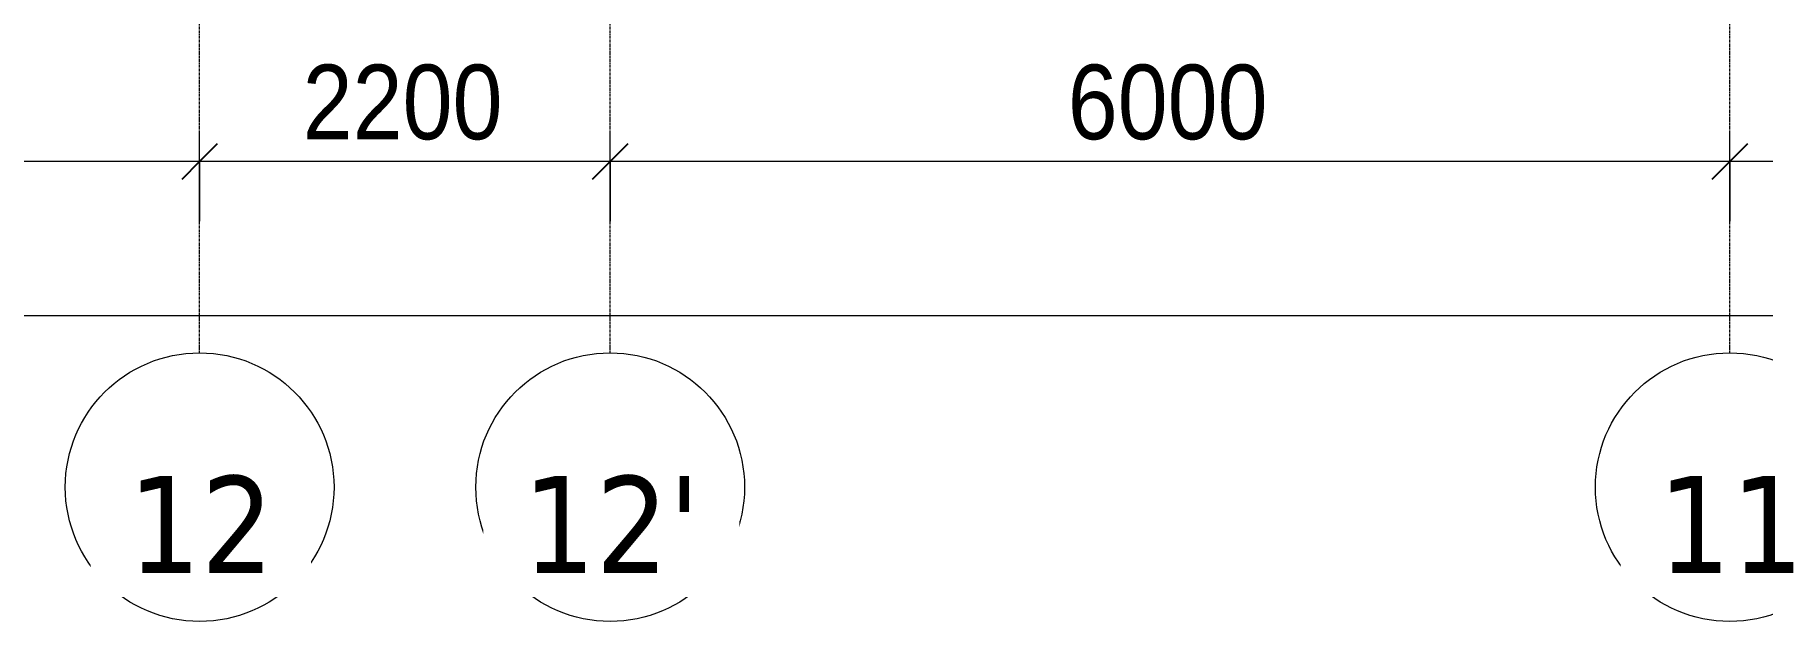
# Model space of a CAD drawing. Header units: millimetres. Extents: x 25061 to 259291, y -8723 to 35400.
# Drawn here: x 172225 to 181485, y -8723 to -5577 of the extents above; entities that cross this region are included whole.
import ezdxf

# ---------------------------------------------------------------- set-up
doc = ezdxf.new("R2010")
doc.units = ezdxf.units.MM
doc.linetypes.add('Grid Line', pattern=[22.225, 12.7, -3.175, 3.175, -3.175])
for name, color, linetype, lineweight in [('A-ANNO-DIMS', 211, 'Continuous', 9), ('A-ANNO-DIMS-160', 211, 'Continuous', 9), ('S-GRID-1', 1, 'Grid Line', 9), ('S-GRID-IDEN', 1, 'Continuous', 9)]:
    doc.layers.add(name, color=color, linetype=linetype, lineweight=lineweight)
doc.styles.add('Tahoma_B_1', font='tahomabd.ttf', dxfattribs={"height": 520})
doc.styles.add('UTM Avo', font='', dxfattribs={"width": 0.9, "height": 400})
doc.styles.get('UTM Avo').set_extended_font_data('UTM Avo')
doc.dimstyles.new('1_Dim_chi_tiet_2_5', dxfattribs={"dimscale": 304.8, "dimtxt": 399.720379, "dimasz": 0.629921, "dimexe": 0.524934, "dimexo": 0.0625, "dimgap": 0.052493, "dimtad": 1, "dimdec": 0, "dimrnd": 5, "dimzin": 0, "dimdsep": 46, "dimtxsty": 'UTM Avo', "dimblk1": 'OBLIQUE', "dimblk2": 'OBLIQUE', "dimsah": 1, "dimcen": 0.09, "dimdle": 0.524934, "dimazin": 0, "dimtfac": 1, "dimtdec": 4, "dimtix": 1, "dimtmove": 0, "dimatfit": 3, "dimfxl": 1.049869, "dimfxlon": 1, "dimtvp": 1, "dimtolj": 1, "dimtzin": 0, "dimarcsym": 2})

# ---------------------------------------------------------------- blocks, each defined once
blk = doc.blocks.new('Grid - M_Grid Head - Circle-353313-TKCS_MẶT CẮT 2')
at = {"layer": 'S-GRID-IDEN'}
blk.add_circle((-33652.564287, -8003.082963), 720, dxfattribs=at)
blk = doc.blocks.new('DIMBLOCK107-TKCS_MẶT CẮT 2')
at = {"layer": 'A-ANNO-DIMS-160'}
for p, q in [((181310.2, -6577.7), (181310.2, -6097.7)), ((189510.2, -6577.7), (189510.2, -6097.7)), ((189510.2, -6257.7), (181310.2, -6257.7)), ((181310.2, -6257.7), (181310.2, -6577.7)), ((189510.2, -6257.7), (189510.2, -6577.7))]:
    blk.add_line(p, q, dxfattribs=at)
at = {"layer": 'A-ANNO-DIMS-160', "lineweight": 25}
for p, q in [((181310.2, -6257.7), (181406.2, -6161.7)), ((189510.2, -6257.7), (189606.2, -6161.7)), ((181310.2, -6257.7), (181214.2, -6353.7)), ((189510.2, -6257.7), (189414.2, -6353.7))]:
    blk.add_line(p, q, dxfattribs=at)
at = {"layer": 'A-ANNO-DIMS-160', "color": 0, "insert": (184862.4, -5738.1), "char_height": 400, "width": 1314.636, "attachment_point": 1, "line_spacing_factor": 1.110334, "style": 'UTM Avo'}
blk.add_mtext('8200', dxfattribs=at)
blk = doc.blocks.new('_Oblique')
at = {"color": 0, "linetype": 'ByBlock', "lineweight": -2}
blk.add_line((-0.5, -0.5), (0.5, 0.5), dxfattribs=at)
blk = doc.blocks.new('DIMBLOCK108-TKCS_MẶT CẮT 2')
at = {"layer": 'A-ANNO-DIMS-160'}
for p, q in [((175310.2, -6577.7), (175310.2, -6097.7)), ((181310.2, -6577.7), (181310.2, -6097.7)), ((181310.2, -6257.7), (175310.2, -6257.7)), ((175310.2, -6257.7), (175310.2, -6577.7)), ((181310.2, -6257.7), (181310.2, -6577.7))]:
    blk.add_line(p, q, dxfattribs=at)
at = {"layer": 'A-ANNO-DIMS-160', "lineweight": 25}
for p, q in [((175310.2, -6257.7), (175406.2, -6161.7)), ((181310.2, -6257.7), (181406.2, -6161.7)), ((175310.2, -6257.7), (175214.2, -6353.7)), ((181310.2, -6257.7), (181214.2, -6353.7))]:
    blk.add_line(p, q, dxfattribs=at)
at = {"layer": 'A-ANNO-DIMS-160', "color": 0, "insert": (177762.4, -5738.1), "char_height": 400, "width": 1314.636, "attachment_point": 1, "line_spacing_factor": 1.110334, "style": 'UTM Avo'}
blk.add_mtext('6000', dxfattribs=at)
blk = doc.blocks.new('DIMBLOCK109-TKCS_MẶT CẮT 2')
at = {"layer": 'A-ANNO-DIMS-160'}
for p, q in [((173110.2, -6577.7), (173110.2, -6097.7)), ((175310.2, -6577.7), (175310.2, -6097.7)), ((175310.2, -6257.7), (173110.2, -6257.7)), ((173110.2, -6257.7), (173110.2, -6577.7)), ((175310.2, -6257.7), (175310.2, -6577.7))]:
    blk.add_line(p, q, dxfattribs=at)
at = {"layer": 'A-ANNO-DIMS-160', "lineweight": 25}
for p, q in [((173110.2, -6257.7), (173206.2, -6161.7)), ((175310.2, -6257.7), (175406.2, -6161.7)), ((173110.2, -6257.7), (173014.2, -6353.7)), ((175310.2, -6257.7), (175214.2, -6353.7))]:
    blk.add_line(p, q, dxfattribs=at)
at = {"layer": 'A-ANNO-DIMS-160', "color": 0, "insert": (173662.4, -5738.1), "char_height": 400, "width": 1314.636, "attachment_point": 1, "line_spacing_factor": 1.110334, "style": 'UTM Avo'}
blk.add_mtext('2200', dxfattribs=at)
blk = doc.blocks.new('DIMBLOCK110-TKCS_MẶT CẮT 2')
at = {"layer": 'A-ANNO-DIMS-160'}
for p, q in [((169210.1, -6577.7), (169210.1, -6097.7)), ((173110.2, -6577.7), (173110.2, -6097.7)), ((173110.2, -6257.7), (169210.1, -6257.7)), ((169210.1, -6257.7), (169210.1, -6577.7)), ((173110.2, -6257.7), (173110.2, -6577.7))]:
    blk.add_line(p, q, dxfattribs=at)
at = {"layer": 'A-ANNO-DIMS-160', "lineweight": 25}
for p, q in [((169210.1, -6257.7), (169306.1, -6161.7)), ((173110.2, -6257.7), (173206.2, -6161.7)), ((169210.1, -6257.7), (169114.1, -6353.7)), ((173110.2, -6257.7), (173014.2, -6353.7))]:
    blk.add_line(p, q, dxfattribs=at)
at = {"layer": 'A-ANNO-DIMS-160', "color": 0, "insert": (170612.4, -5738.1), "char_height": 400, "width": 1314.636, "attachment_point": 1, "line_spacing_factor": 1.110334, "style": 'UTM Avo'}
blk.add_mtext('3900', dxfattribs=at)
blk = doc.blocks.new('DIMBLOCK116-TKCS_MẶT CẮT 2')
at = {"layer": 'A-ANNO-DIMS-160'}
for p, q in [((154010.2, -7404), (154010.2, -6924)), ((247610.2, -7404), (247610.2, -6924)), ((247770.2, -7084), (153850.2, -7084)), ((154010.2, -7084), (154010.2, -7404)), ((247610.2, -7084), (247610.2, -7404))]:
    blk.add_line(p, q, dxfattribs=at)
at = {"layer": 'A-ANNO-DIMS-160', "lineweight": 25}
for p, q in [((154010.2, -7084), (154106.2, -6988)), ((247610.2, -7084), (247706.2, -6988)), ((154010.2, -7084), (153914.2, -7180)), ((247610.2, -7084), (247514.2, -7180))]:
    blk.add_line(p, q, dxfattribs=at)
at = {"layer": 'A-ANNO-DIMS-160', "color": 0, "insert": (200125.5, -6564.4), "char_height": 400, "width": 1643.295, "attachment_point": 1, "line_spacing_factor": 1.110334, "style": 'UTM Avo'}
blk.add_mtext('93600', dxfattribs=at)

msp = doc.modelspace()

# ---------------------------------------------------------------- linework, layer by layer
at = {"layer": 'S-GRID-1'}
for p, q in [((173110.2, -7283.1), (173110.2, -3283.1)), ((175310.2, -7283.1), (175310.2, -3283.1)), ((181310.2, -7283.1), (181310.2, -3283.1))]:
    msp.add_line(p, q, dxfattribs=at)

# ---------------------------------------------------------------- block references
at = {"layer": 'S-GRID-IDEN'}
for p in [(206762.8, 0), (208962.8, 0), (214962.8, 0)]:
    msp.add_blockref('Grid - M_Grid Head - Circle-353313-TKCS_MẶT CẮT 2', p, dxfattribs=at)

# ---------------------------------------------------------------- dimensions: what is measured, and where the dimension line sits
at = {"layer": 'A-ANNO-DIMS'}
for base, p1, p2, override, picture, middle in [((169210.1, -6257.7), (173110.2, -6577.7), (169210.1, -6577.7), {"dimpost": '<>', "dimfxl": 3900.071331}, 'DIMBLOCK110-TKCS_MẶT CẮT 2', (171160.2, -6034.7)), ((173110.2, -6257.7), (175310.2, -6577.7), (173110.2, -6577.7), {"dimpost": '<>', "dimfxl": 2200}, 'DIMBLOCK109-TKCS_MẶT CẮT 2', (174210.2, -6034.7)), ((175310.2, -6257.7), (181310.2, -6577.7), (175310.2, -6577.7), {"dimpost": '<>', "dimfxl": 6000}, 'DIMBLOCK108-TKCS_MẶT CẮT 2', (178310.2, -6034.7)), ((181310.2, -6257.7), (189510.2, -6577.7), (181310.2, -6577.7), {"dimpost": '<>', "dimfxl": 8200}, 'DIMBLOCK107-TKCS_MẶT CẮT 2', (185410.2, -6034.7)), ((154010.2, -7084), (247610.2, -7404), (154010.2, -7404), {"dimpost": '<>', "dimfxl": 93600}, 'DIMBLOCK116-TKCS_MẶT CẮT 2', (200810.2, -6861))]:
    dim = msp.add_linear_dim(base=base, p1=p1, p2=p2, dimstyle='1_Dim_chi_tiet_2_5', override=override, dxfattribs=at)
    dim.commit()
    dim.dimension.update_dxf_attribs({"geometry": picture, "text_midpoint": middle})

# ---------------------------------------------------------------- next in the draw order: texts
at = {"layer": 'S-GRID-IDEN', "char_height": 520, "attachment_point": 5, "line_spacing_factor": 0.996129, "style": 'Tahoma_B_1', "bg_fill": 3, "box_fill_scale": 1.25, "bg_fill_color": 256, "bg_fill_true_color": 13158600, "bg_fill_transparency": 0}
for s, insert, width in [('\\pt2031.9988,4063.9976,6096.0016,8128.0004,10159.9992,12191.998,14224.002,16256.0008,18287.9996,20319.9984,22352.0024,24384.0012,26416,28447.9988,30479.9976,32512.0016,34544.0004,36575.9992,38607.998,40640.002,42672.0008,44703.9996,46735.9984,48768.0024,50800.0012,52832,54863.9988,56895.9976,58928.0016,60960.0004,62991.9992,65023.998;12', (173116.9, -8202.8), 921.6), ("\\pt2031.9988,4063.9976,6096.0016,8128.0004,10159.9992,12191.998,14224.002,16256.0008,18287.9996,20319.9984,22352.0024,24384.0012,26416,28447.9988,30479.9976,32512.0016,34544.0004,36575.9992,38607.998,40640.002,42672.0008,44703.9996,46735.9984,48768.0024,50800.0012,52832,54863.9988,56895.9976,58928.0016,60960.0004,62991.9992,65023.998;12'", (175316.9, -8202.8), 1112), ('\\pt2031.9988,4063.9976,6096.0016,8128.0004,10159.9992,12191.998,14224.002,16256.0008,18287.9996,20319.9984,22352.0024,24384.0012,26416,28447.9988,30479.9976,32512.0016,34544.0004,36575.9992,38607.998,40640.002,42672.0008,44703.9996,46735.9984,48768.0024,50800.0012,52832,54863.9988,56895.9976,58928.0016,60960.0004,62991.9992,65023.998;11', (181316.9, -8202.8), 921.6)]:
    msp.add_mtext(s, dxfattribs=dict(at, insert=insert, width=width))

doc.saveas('drawing.dxf')
